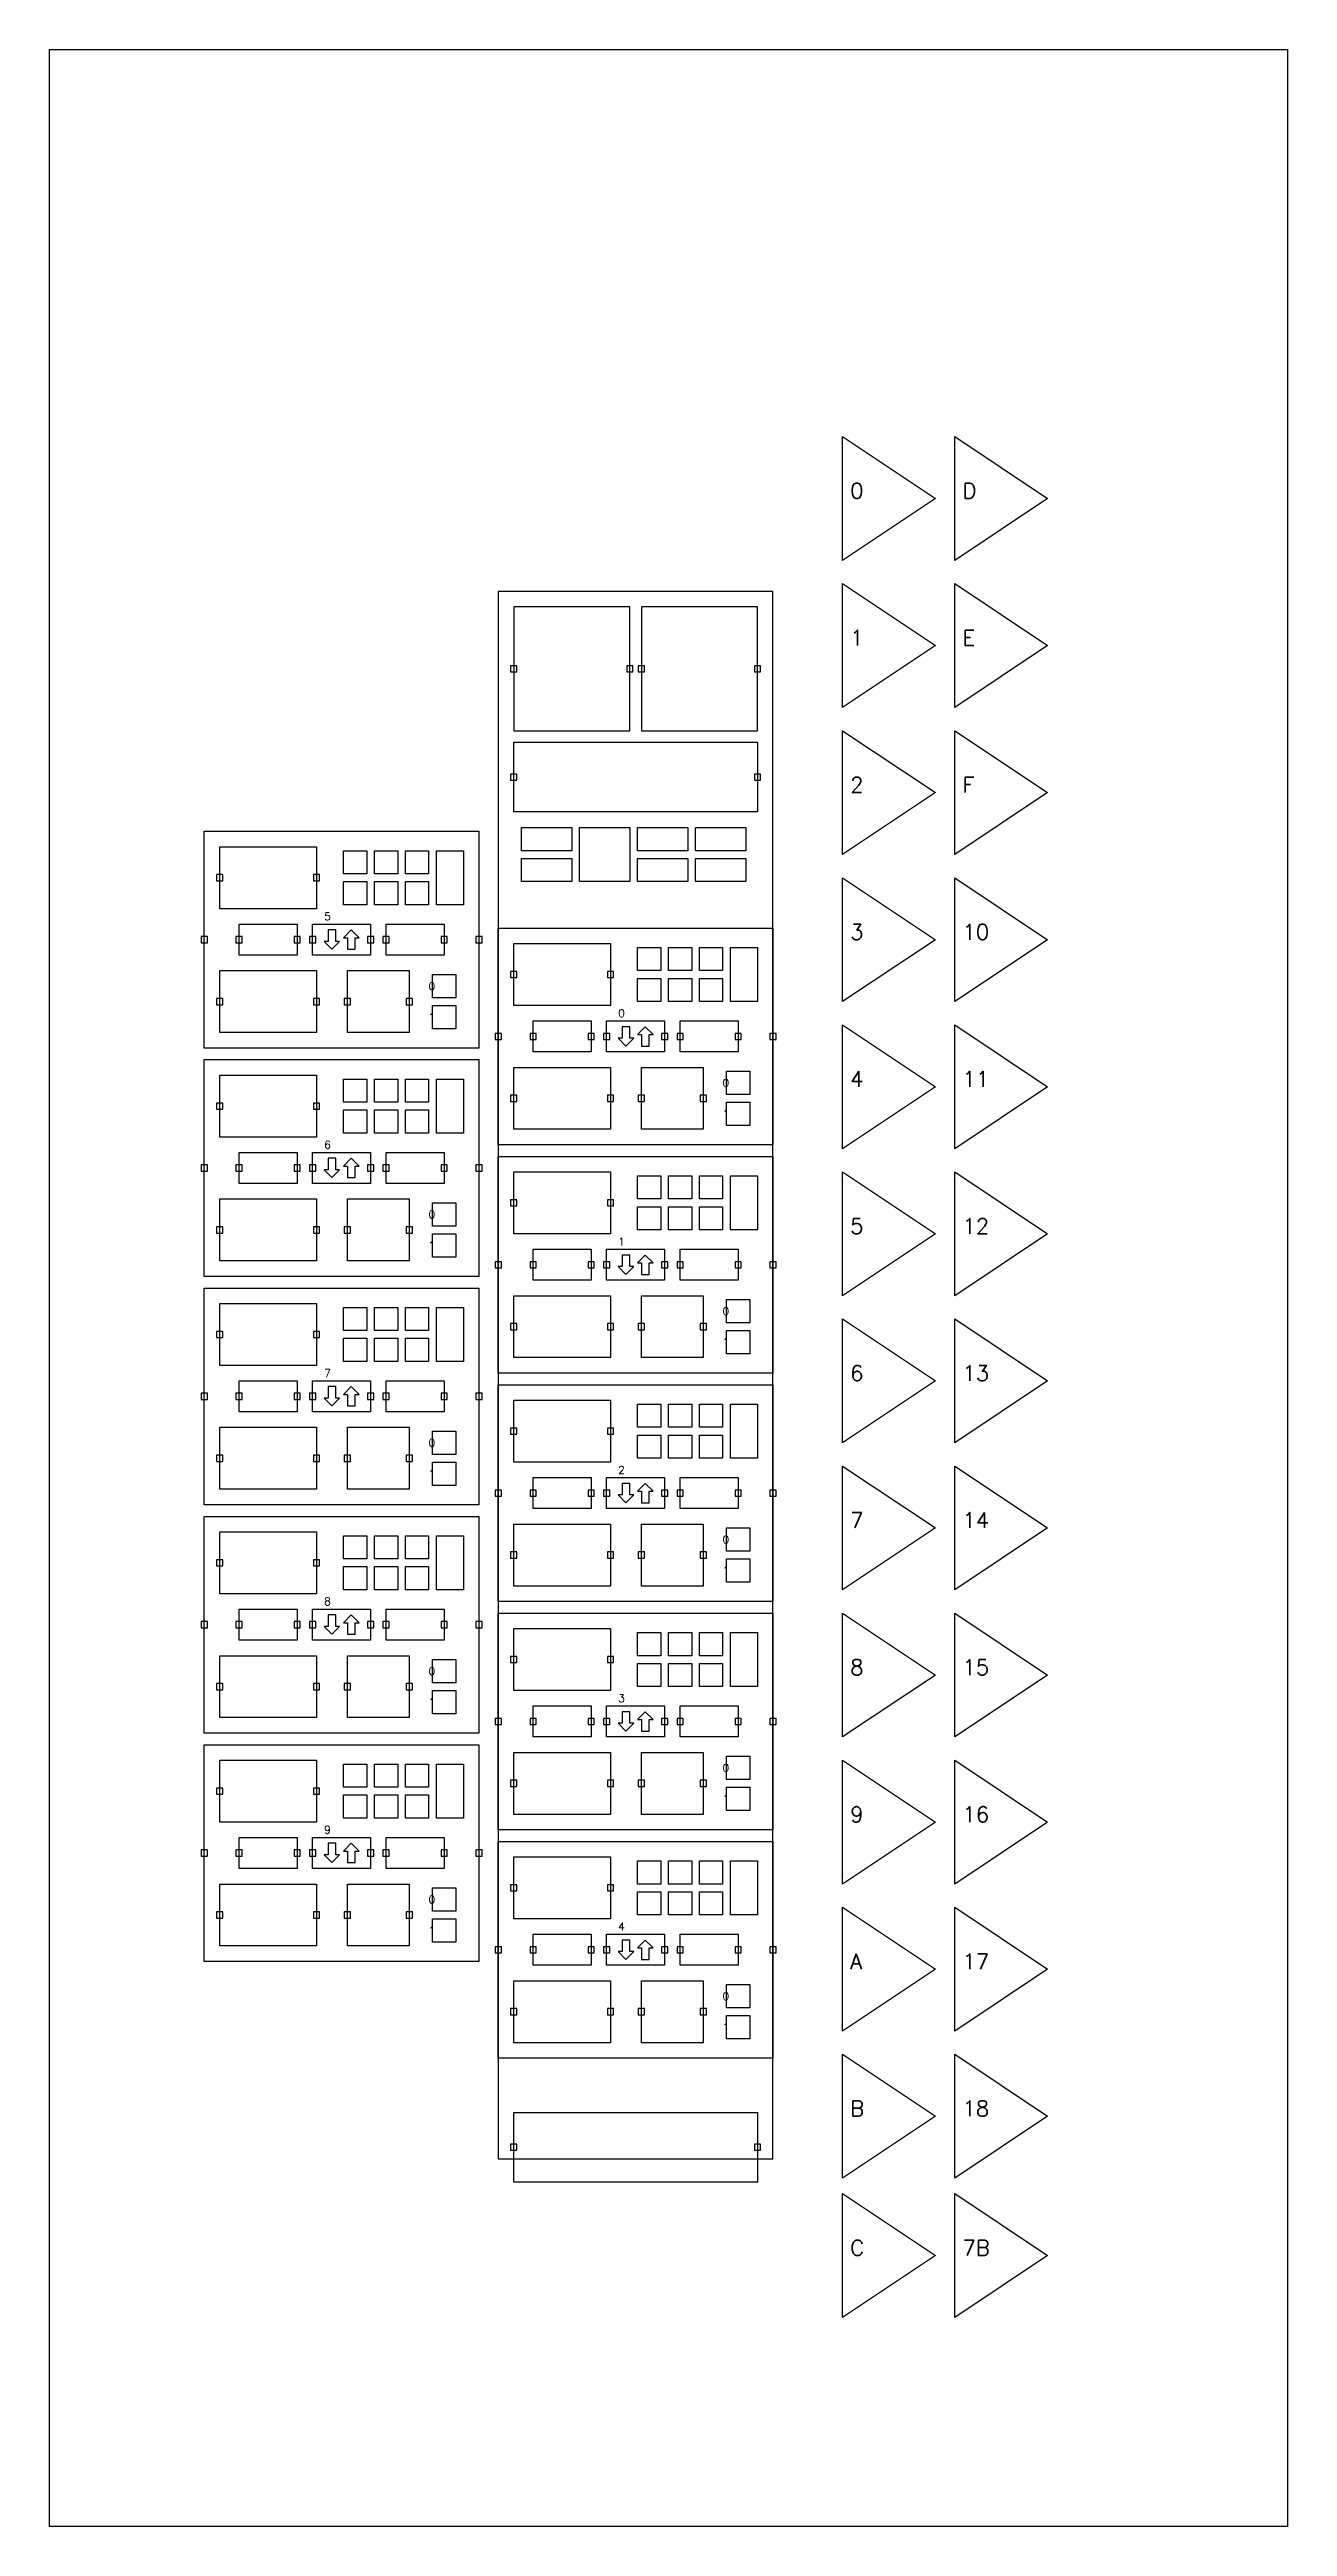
# Model space of a CAD drawing. Extents: x 0 to 8000, y -16000 to 0.
import ezdxf

# ---------------------------------------------------------------- set-up
doc = ezdxf.new("R2010")
doc.units = 0
doc.header["$PDMODE"] = 65
doc.header["$PDSIZE"] = 40
doc.layers.add('COMMENT', color=2, linetype='CONTINUOUS')
doc.layers.add('SIMPLE', color=162, linetype='CONTINUOUS')
doc.styles.add('SIMPLEX', font='simplex')

# ---------------------------------------------------------------- blocks, each defined once
blk = doc.blocks.new('TERMINATION_BLOCK_IN_PORT')
at = {"layer": 'SIMPLE', "linetype": 'CONTINUOUS'}
blk.add_point((3000, -4950), dxfattribs=at)
blk = doc.blocks.new('TERMINATION_BLOCK_OUT_PORT')
at = {"layer": 'SIMPLE', "linetype": 'CONTINUOUS'}
blk.add_point((4575, -4950), dxfattribs=at)
blk = doc.blocks.new('TERMINATION_BLOCK')
at = {"layer": 'SIMPLE', "linetype": 'CONTINUOUS'}
blk.add_lwpolyline([(3000, -4725), (4575, -4725), (4575, -5175), (3000, -5175)], close=True, dxfattribs=at)
for name in ['TERMINATION_BLOCK_IN_PORT', 'TERMINATION_BLOCK_OUT_PORT']:
    blk.add_blockref(name, (0, 0), dxfattribs=at)
blk = doc.blocks.new('SERDES_BLOCK_RX_IN_PORT')
at = {"layer": 'SIMPLE', "linetype": 'CONTINUOUS'}
blk.add_point((3000, -4000), dxfattribs=at)
blk = doc.blocks.new('SERDES_BLOCK_RX_OUT_PORT')
at = {"layer": 'SIMPLE', "linetype": 'CONTINUOUS'}
blk.add_point((3750, -4000), dxfattribs=at)
blk = doc.blocks.new('SERDES_BLOCK_RX')
at = {"layer": 'SIMPLE', "linetype": 'CONTINUOUS'}
blk.add_lwpolyline([(3000, -4400), (3750, -4400), (3750, -3600), (3000, -3600)], close=True, dxfattribs=at)
for name in ['SERDES_BLOCK_RX_IN_PORT', 'SERDES_BLOCK_RX_OUT_PORT']:
    blk.add_blockref(name, (0, 0), dxfattribs=at)
blk = doc.blocks.new('SERDES_BLOCK_TX_IN_PORT')
at = {"layer": 'SIMPLE', "linetype": 'CONTINUOUS'}
blk.add_point((3825, -4000), dxfattribs=at)
blk = doc.blocks.new('SERDES_BLOCK_TX_OUT_PORT')
at = {"layer": 'SIMPLE', "linetype": 'CONTINUOUS'}
blk.add_point((4575, -4000), dxfattribs=at)
blk = doc.blocks.new('SERDES_BLOCK_TX')
at = {"layer": 'SIMPLE', "linetype": 'CONTINUOUS'}
blk.add_lwpolyline([(3825, -4400), (4575, -4400), (4575, -3600), (3825, -3600)], close=True, dxfattribs=at)
for name in ['SERDES_BLOCK_TX_IN_PORT', 'SERDES_BLOCK_TX_OUT_PORT']:
    blk.add_blockref(name, (0, 0), dxfattribs=at)
blk = doc.blocks.new('CLKCTRL_BLOCK_IN_PORT')
at = {"layer": 'SIMPLE', "linetype": 'CONTINUOUS'}
blk.add_point((3000, -12650), dxfattribs=at)
blk = doc.blocks.new('CLKCTRL_BLOCK_OUT_PORT')
at = {"layer": 'SIMPLE', "linetype": 'CONTINUOUS'}
blk.add_point((4575, -12650), dxfattribs=at)
blk = doc.blocks.new('CLKCTRL_BLOCK')
at = {"layer": 'SIMPLE', "linetype": 'CONTINUOUS'}
blk.add_lwpolyline([(3000, -12425), (4575, -12425), (4575, -12875), (3000, -12875)], close=True, dxfattribs=at)
for name in ['CLKCTRL_BLOCK_IN_PORT', 'CLKCTRL_BLOCK_OUT_PORT']:
    blk.add_blockref(name, (0, 0), dxfattribs=at)
blk = doc.blocks.new('DLL_OFFSET_CTRL')
at = {"layer": 'SIMPLE', "linetype": 'CONTINUOUS'}
blk.add_lwpolyline([(3050, -5025), (3375, -5025), (3375, -5175), (3050, -5175)], close=True, dxfattribs=at)
blk = doc.blocks.new('DQS_DELAY_CHAIN')
at = {"layer": 'SIMPLE', "linetype": 'CONTINUOUS'}
blk.add_lwpolyline([(3800, -5025), (4125, -5025), (4125, -5175), (3800, -5175)], close=True, dxfattribs=at)
blk = doc.blocks.new('DQS_ENABLE')
at = {"layer": 'SIMPLE', "linetype": 'CONTINUOUS'}
blk.add_lwpolyline([(4175, -5025), (4500, -5025), (4500, -5175), (4175, -5175)], close=True, dxfattribs=at)
blk = doc.blocks.new('DQS_ENABLE_CTRL')
at = {"layer": 'SIMPLE', "linetype": 'CONTINUOUS'}
blk.add_lwpolyline([(4175, -5225), (4500, -5225), (4500, -5375), (4175, -5375)], close=True, dxfattribs=at)
blk = doc.blocks.new('IO_CLOCK_DIVIDER')
at = {"layer": 'SIMPLE', "linetype": 'CONTINUOUS'}
blk.add_lwpolyline([(3050, -5225), (3375, -5225), (3375, -5375), (3050, -5375)], close=True, dxfattribs=at)
blk = doc.blocks.new('DQS_CONFIG')
at = {"layer": 'SIMPLE', "linetype": 'CONTINUOUS'}
blk.add_lwpolyline([(3800, -5225), (4125, -5225), (4125, -5375), (3800, -5375)], close=True, dxfattribs=at)
blk = doc.blocks.new('TSDBLOCK')
at = {"layer": 'SIMPLE', "linetype": 'CONTINUOUS'}
blk.add_lwpolyline([(3425, -5025), (3750, -5025), (3750, -5375), (3425, -5375)], close=True, dxfattribs=at)
blk = doc.blocks.new('IO_GROUP_CLKBUBLOCK')
at = {"layer": 'SIMPLE', "linetype": 'CONTINUOUS'}
blk.add_lwpolyline([(1400, -14600), (2000, -15000), (1400, -15400), (1400, -14600)], close=True, dxfattribs=at)
at = {"layer": 'SIMPLE', "linetype": 'CONTINUOUS', "style": 'SIMPLEX'}
blk.add_attdef('index', (1450, -15000), '', height=100, dxfattribs=at)
blk = doc.blocks.new('IO_CELL_TITAN_DDIO_OE_IN_PORT')
at = {"layer": 'SIMPLE', "linetype": 'CONTINUOUS'}
blk.add_point((3000, -3800), dxfattribs=at)
blk = doc.blocks.new('IO_CELL_TITAN_DDIO_OE_OUT_PORT')
at = {"layer": 'SIMPLE', "linetype": 'CONTINUOUS'}
blk.add_point((3625, -3800), dxfattribs=at)
blk = doc.blocks.new('IO_CELL_TITAN_DDIO_OE')
at = {"layer": 'SIMPLE', "linetype": 'CONTINUOUS'}
blk.add_lwpolyline([(3000, -3600), (3625, -3600), (3625, -4000), (3000, -4000)], close=True, dxfattribs=at)
for name in ['IO_CELL_TITAN_DDIO_OE_IN_PORT', 'IO_CELL_TITAN_DDIO_OE_OUT_PORT']:
    blk.add_blockref(name, (0, 0), dxfattribs=at)
blk = doc.blocks.new('IO_CELL_TITAN_DDIO_OUT_IN_PORT')
at = {"layer": 'SIMPLE', "linetype": 'CONTINUOUS'}
blk.add_point((3000, -4600), dxfattribs=at)
blk = doc.blocks.new('IO_CELL_TITAN_DDIO_OUT_OUT_PORT')
at = {"layer": 'SIMPLE', "linetype": 'CONTINUOUS'}
blk.add_point((3625, -4600), dxfattribs=at)
blk = doc.blocks.new('IO_CELL_TITAN_DDIO_OUT')
at = {"layer": 'SIMPLE', "linetype": 'CONTINUOUS'}
blk.add_lwpolyline([(3000, -4400), (3625, -4400), (3625, -4800), (3000, -4800)], close=True, dxfattribs=at)
for name in ['IO_CELL_TITAN_DDIO_OUT_IN_PORT', 'IO_CELL_TITAN_DDIO_OUT_OUT_PORT']:
    blk.add_blockref(name, (0, 0), dxfattribs=at)
blk = doc.blocks.new('IO_CELL_CORE_OUT')
at = {"layer": 'SIMPLE', "linetype": 'CONTINUOUS'}
blk.add_lwpolyline([(3875, -3800), (3925, -3800), (3925, -3725), (3950, -3725), (3900, -3675), (3850, -3725), (3875, -3725), (3875, -3800)], close=True, dxfattribs=at)
blk = doc.blocks.new('IO_CELL_CORE_IN')
at = {"layer": 'SIMPLE', "linetype": 'CONTINUOUS'}
blk.add_lwpolyline([(3700, -3750), (3750, -3800), (3800, -3750), (3775, -3750), (3775, -3675), (3725, -3675), (3725, -3750), (3700, -3750)], close=True, dxfattribs=at)
blk = doc.blocks.new('IO_CELL_TITAN_PAD_IN_PORT')
at = {"layer": 'SIMPLE', "linetype": 'CONTINUOUS'}
blk.add_point((3125, -4200), dxfattribs=at)
blk = doc.blocks.new('IO_CELL_TITAN_PAD_OUT_PORT')
at = {"layer": 'SIMPLE', "linetype": 'CONTINUOUS'}
blk.add_point((3500, -4200), dxfattribs=at)
blk = doc.blocks.new('IO_CELL_TITAN_PAD')
at = {"layer": 'SIMPLE', "linetype": 'CONTINUOUS'}
blk.add_lwpolyline([(3600, -4100), (3975, -4100), (3975, -4300), (3600, -4300)], close=True, dxfattribs=at)
for name, p in [('IO_CELL_CORE_IN', (-25, -462)), ('IO_CELL_CORE_OUT', (-50, -462)), ('IO_CELL_TITAN_PAD_IN_PORT', (475, 0)), ('IO_CELL_TITAN_PAD_OUT_PORT', (475, 0))]:
    blk.add_blockref(name, p, dxfattribs=at)
blk = doc.blocks.new('IO_CELL_TITAN_INBUF_IN_PORT')
at = {"layer": 'SIMPLE', "linetype": 'CONTINUOUS'}
blk.add_point((4075, -4200), dxfattribs=at)
blk = doc.blocks.new('IO_CELL_TITAN_INBUF_OUT_PORT')
at = {"layer": 'SIMPLE', "linetype": 'CONTINUOUS'}
blk.add_point((4450, -4200), dxfattribs=at)
blk = doc.blocks.new('IO_CELL_TITAN_INBUF')
at = {"layer": 'SIMPLE', "linetype": 'CONTINUOUS'}
blk.add_lwpolyline([(4075, -4100), (4450, -4100), (4450, -4300), (4075, -4300)], close=True, dxfattribs=at)
for name in ['IO_CELL_TITAN_INBUF_IN_PORT', 'IO_CELL_TITAN_INBUF_OUT_PORT']:
    blk.add_blockref(name, (0, 0), dxfattribs=at)
blk = doc.blocks.new('IO_CELL_TITAN_OUTBUF_IN_PORT')
at = {"layer": 'SIMPLE', "linetype": 'CONTINUOUS'}
blk.add_point((3125, -4200), dxfattribs=at)
blk = doc.blocks.new('IO_CELL_TITAN_OUTBUF_OUT_PORT')
at = {"layer": 'SIMPLE', "linetype": 'CONTINUOUS'}
blk.add_point((3500, -4200), dxfattribs=at)
blk = doc.blocks.new('IO_CELL_TITAN_OUTBUF')
at = {"layer": 'SIMPLE', "linetype": 'CONTINUOUS'}
blk.add_lwpolyline([(3125, -4100), (3500, -4100), (3500, -4300), (3125, -4300)], close=True, dxfattribs=at)
for name in ['IO_CELL_TITAN_OUTBUF_IN_PORT', 'IO_CELL_TITAN_OUTBUF_OUT_PORT']:
    blk.add_blockref(name, (0, 0), dxfattribs=at)
blk = doc.blocks.new('DELAY_CHAIN')
at = {"layer": 'SIMPLE', "linetype": 'CONTINUOUS'}
blk.add_lwpolyline([(3800, -5625), (3950, -5625), (3950, -5775), (3800, -5775)], close=True, dxfattribs=at)
blk = doc.blocks.new('INPUT_PHASE_ALIGNMENT')
at = {"layer": 'SIMPLE', "linetype": 'CONTINUOUS'}
blk.add_lwpolyline([(3800, -5825), (3950, -5825), (3950, -5975), (3800, -5975)], close=True, dxfattribs=at)
blk = doc.blocks.new('HALF_RATE_INPUT')
at = {"layer": 'SIMPLE', "linetype": 'CONTINUOUS'}
blk.add_lwpolyline([(4000, -5625), (4150, -5625), (4150, -5775), (4000, -5775)], close=True, dxfattribs=at)
blk = doc.blocks.new('IO_CONFIG')
at = {"layer": 'SIMPLE', "linetype": 'CONTINUOUS'}
blk.add_lwpolyline([(4000, -5825), (4150, -5825), (4150, -5975), (4000, -5975)], close=True, dxfattribs=at)
blk = doc.blocks.new('MP_OCT_CONTROL_REG')
at = {"layer": 'SIMPLE', "linetype": 'CONTINUOUS'}
blk.add_lwpolyline([(4200, -5625), (4350, -5625), (4350, -5775), (4200, -5775)], close=True, dxfattribs=at)
blk = doc.blocks.new('DDIO_OUT')
at = {"layer": 'SIMPLE', "linetype": 'CONTINUOUS'}
blk.add_lwpolyline([(4200, -5825), (4350, -5825), (4350, -5975), (4200, -5975)], close=True, dxfattribs=at)
blk = doc.blocks.new('IO_CELL_YGR_OTHERS')
at = {"layer": 'SIMPLE', "linetype": 'CONTINUOUS'}
blk.add_lwpolyline([(4400, -5625), (4575, -5625), (4575, -5975), (4400, -5975)], close=True, dxfattribs=at)
blk = doc.blocks.new('IO_CELL_TITAN_DDIO_IN_IN_PORT')
at = {"layer": 'SIMPLE', "linetype": 'CONTINUOUS'}
blk.add_point((3000, -4600), dxfattribs=at)
blk = doc.blocks.new('IO_CELL_TITAN_DDIO_IN_OUT_PORT')
at = {"layer": 'SIMPLE', "linetype": 'CONTINUOUS'}
blk.add_point((3625, -4600), dxfattribs=at)
blk = doc.blocks.new('IO_CELL_TITAN_DDIO_IN')
at = {"layer": 'SIMPLE', "linetype": 'CONTINUOUS'}
blk.add_lwpolyline([(3800, -6400), (4200, -6400), (4200, -6800), (3800, -6800)], close=True, dxfattribs=at)
for name, p in [('IO_CELL_TITAN_DDIO_IN_IN_PORT', (800, -2000)), ('IO_CELL_TITAN_DDIO_IN_OUT_PORT', (575, -2000))]:
    blk.add_blockref(name, p, dxfattribs=at)
blk = doc.blocks.new('IO_CELL_TITAN_IN_PORT_GROUP')
at = {"layer": 'SIMPLE', "linetype": 'CONTINUOUS'}
blk.add_point((2900, -6200), dxfattribs=at)
blk = doc.blocks.new('IO_CELL_TITAN_OUT_PORT_GROUP')
at = {"layer": 'SIMPLE', "linetype": 'CONTINUOUS'}
blk.add_point((4675, -6200), dxfattribs=at)
blk = doc.blocks.new('IO_CELL_PIRANHA_DDIO_FF')
at = {"layer": 'SIMPLE', "linetype": 'CONTINUOUS'}
blk.add_lwpolyline([(4375, -6425), (4525, -6425), (4525, -6575), (4375, -6575)], close=True, dxfattribs=at)
at = {"layer": 'SIMPLE', "linetype": 'CONTINUOUS', "style": 'SIMPLEX'}
blk.add_attdef('index', (4350, -6525), '', height=50, dxfattribs=at)
blk = doc.blocks.new('IO_CELL_YGR')
at = {"layer": 'SIMPLE', "linetype": 'CONTINUOUS'}
blk.add_lwpolyline([(2900, -5500), (4675, -5500), (4675, -6900), (2900, -6900)], close=True, dxfattribs=at)
for name, p in [('IO_CELL_TITAN_DDIO_OE', (0, -2000)), ('DELAY_CHAIN', (0, 0)), ('HALF_RATE_INPUT', (0, 0)), ('MP_OCT_CONTROL_REG', (0, 0)), ('IO_CELL_YGR_OTHERS', (0, 0)), ('INPUT_PHASE_ALIGNMENT', (0, 0)), ('IO_CONFIG', (0, 0)), ('DDIO_OUT', (0, 0)), ('IO_CELL_TITAN_IN_PORT_GROUP', (0, 0)), ('IO_CELL_TITAN_OUTBUF', (0, -2000)), ('IO_CELL_TITAN_PAD', (0, -2000)), ('IO_CELL_TITAN_INBUF', (0, -2000)), ('IO_CELL_TITAN_OUT_PORT_GROUP', (0, 0)), ('IO_CELL_TITAN_DDIO_OUT', (0, -2000)), ('IO_CELL_TITAN_DDIO_IN', (25, 0))]:
    blk.add_blockref(name, p, dxfattribs=at)
for p, values in [((0, 0), {'index': '0'}), ((0, -200), {'index': '1'})]:
    blk.add_blockref('IO_CELL_PIRANHA_DDIO_FF', p, dxfattribs=at).add_auto_attribs(values)
at = {"layer": 'SIMPLE', "linetype": 'CONTINUOUS', "style": 'SIMPLEX'}
blk.add_attdef('index', (3675, -6075), '', height=50, dxfattribs=at)
blk = doc.blocks.new('IO_GROUP_YGR')
at = {"layer": 'COMMENT', "linetype": 'CONTINUOUS'}
for p, q in [((4675, -3500), (2900, -3500)), ((2900, -3500), (2900, -13625)), ((4675, -13625), (4675, -3500)), ((2900, -13625), (4675, -13625))]:
    blk.add_line(p, q, dxfattribs=at)
blk.add_lwpolyline([(0, 0), (8000, 0), (8000, -16000), (0, -16000)], close=True, dxfattribs=at)
at = {"layer": 'SIMPLE', "linetype": 'CONTINUOUS'}
blk.add_lwpolyline([(0, 0), (8000, 0), (8000, -16000), (0, -16000)], close=True, dxfattribs=at)
for name, p, values in [('IO_GROUP_CLKBUBLOCK', (3725, 12100), {'index': '0'}), ('IO_GROUP_CLKBUBLOCK', (4450, 12100), {'index': 'D'}), ('IO_GROUP_CLKBUBLOCK', (3725, 11150), {'index': '1'}), ('IO_GROUP_CLKBUBLOCK', (4450, 11150), {'index': 'E'}), ('IO_GROUP_CLKBUBLOCK', (3725, 10200), {'index': '2'}), ('IO_GROUP_CLKBUBLOCK', (4450, 10200), {'index': 'F'}), ('IO_CELL_YGR', (-1900, 450), {'index': '5'}), ('IO_GROUP_CLKBUBLOCK', (3725, 9250), {'index': '3'}), ('IO_GROUP_CLKBUBLOCK', (4450, 9250), {'index': '10'}), ('IO_CELL_YGR', (0, -175), {'index': '0'}), ('IO_GROUP_CLKBUBLOCK', (3725, 8300), {'index': '4'}), ('IO_GROUP_CLKBUBLOCK', (4450, 8300), {'index': '11'}), ('IO_CELL_YGR', (-1900, -1025), {'index': '6'}), ('IO_CELL_YGR', (0, -1650), {'index': '1'}), ('IO_GROUP_CLKBUBLOCK', (3725, 7350), {'index': '5'}), ('IO_GROUP_CLKBUBLOCK', (4450, 7350), {'index': '12'}), ('IO_CELL_YGR', (-1900, -2500), {'index': '7'}), ('IO_GROUP_CLKBUBLOCK', (3725, 6400), {'index': '6'}), ('IO_GROUP_CLKBUBLOCK', (4450, 6400), {'index': '13'}), ('IO_CELL_YGR', (0, -3125), {'index': '2'}), ('IO_GROUP_CLKBUBLOCK', (3725, 5450), {'index': '7'}), ('IO_GROUP_CLKBUBLOCK', (4450, 5450), {'index': '14'}), ('IO_CELL_YGR', (-1900, -3975), {'index': '8'}), ('IO_CELL_YGR', (0, -4600), {'index': '3'}), ('IO_GROUP_CLKBUBLOCK', (3725, 4500), {'index': '8'}), ('IO_GROUP_CLKBUBLOCK', (4450, 4500), {'index': '15'}), ('IO_CELL_YGR', (-1900, -5450), {'index': '9'}), ('IO_GROUP_CLKBUBLOCK', (3725, 3550), {'index': '9'}), ('IO_GROUP_CLKBUBLOCK', (4450, 3550), {'index': '16'}), ('IO_CELL_YGR', (0, -6075), {'index': '4'}), ('IO_GROUP_CLKBUBLOCK', (3725, 2600), {'index': 'A'}), ('IO_GROUP_CLKBUBLOCK', (4450, 2600), {'index': '17'}), ('IO_GROUP_CLKBUBLOCK', (3725, 1650), {'index': 'B'}), ('IO_GROUP_CLKBUBLOCK', (4450, 1650), {'index': '18'}), ('IO_GROUP_CLKBUBLOCK', (3725, 750), {'index': 'C'}), ('IO_GROUP_CLKBUBLOCK', (4450, 750), {'index': '7B'})]:
    blk.add_blockref(name, p, dxfattribs=at).add_auto_attribs(values)
for name, p in [('SERDES_BLOCK_RX', (0, 0)), ('SERDES_BLOCK_TX', (0, 0)), ('TERMINATION_BLOCK', (0, 250)), ('DLL_OFFSET_CTRL', (0, 0)), ('TSDBLOCK', (0, 0)), ('DQS_DELAY_CHAIN', (0, 0)), ('DQS_ENABLE', (0, 0)), ('IO_CLOCK_DIVIDER', (0, 0)), ('DQS_CONFIG', (0, 0)), ('DQS_ENABLE_CTRL', (0, 0)), ('CLKCTRL_BLOCK', (0, -900))]:
    blk.add_blockref(name, p, dxfattribs=at)

msp = doc.modelspace()

# ---------------------------------------------------------------- block references
at = {"layer": 'SIMPLE', "linetype": 'CONTINUOUS'}
msp.add_blockref('IO_GROUP_YGR', (0, 0), dxfattribs=at)

doc.saveas('drawing.dxf')
